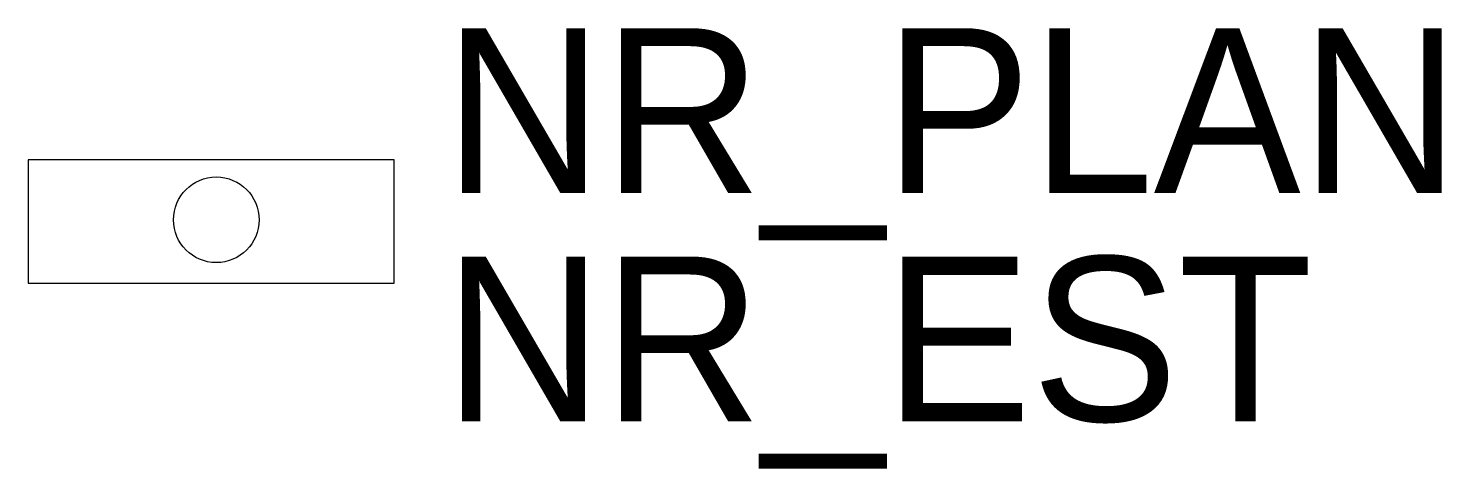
# Model space of a CAD drawing. Header units: millimetres. Extents: x 0 to 1545, y -203 to 279.
import ezdxf

# ---------------------------------------------------------------- set-up
doc = ezdxf.new("R2010")
doc.units = ezdxf.units.MM
doc.header["$LTSCALE"] = 0.25
doc.layers.get('0').update_dxf_attribs({"color": 252})
doc.styles.get("Standard").update_dxf_attribs({"font": 'PM_SMPLX.shx'})

msp = doc.modelspace()

# ---------------------------------------------------------------- linework, layer by layer
msp.add_lwpolyline([(0, 0), (400, 0), (400, 135), (0, 135)], close=True)
msp.add_circle((205.5, 69.5), 46.8)

# ---------------------------------------------------------------- texts
at = {"flags": 9}
for tag, p in [('NR_PLAN', (454.2, 98.9)), ('NR_EST', (454.2, -150.8))]:
    msp.add_attdef(tag, p, 'xx', height=180, dxfattribs=at)

doc.saveas('drawing.dxf')
